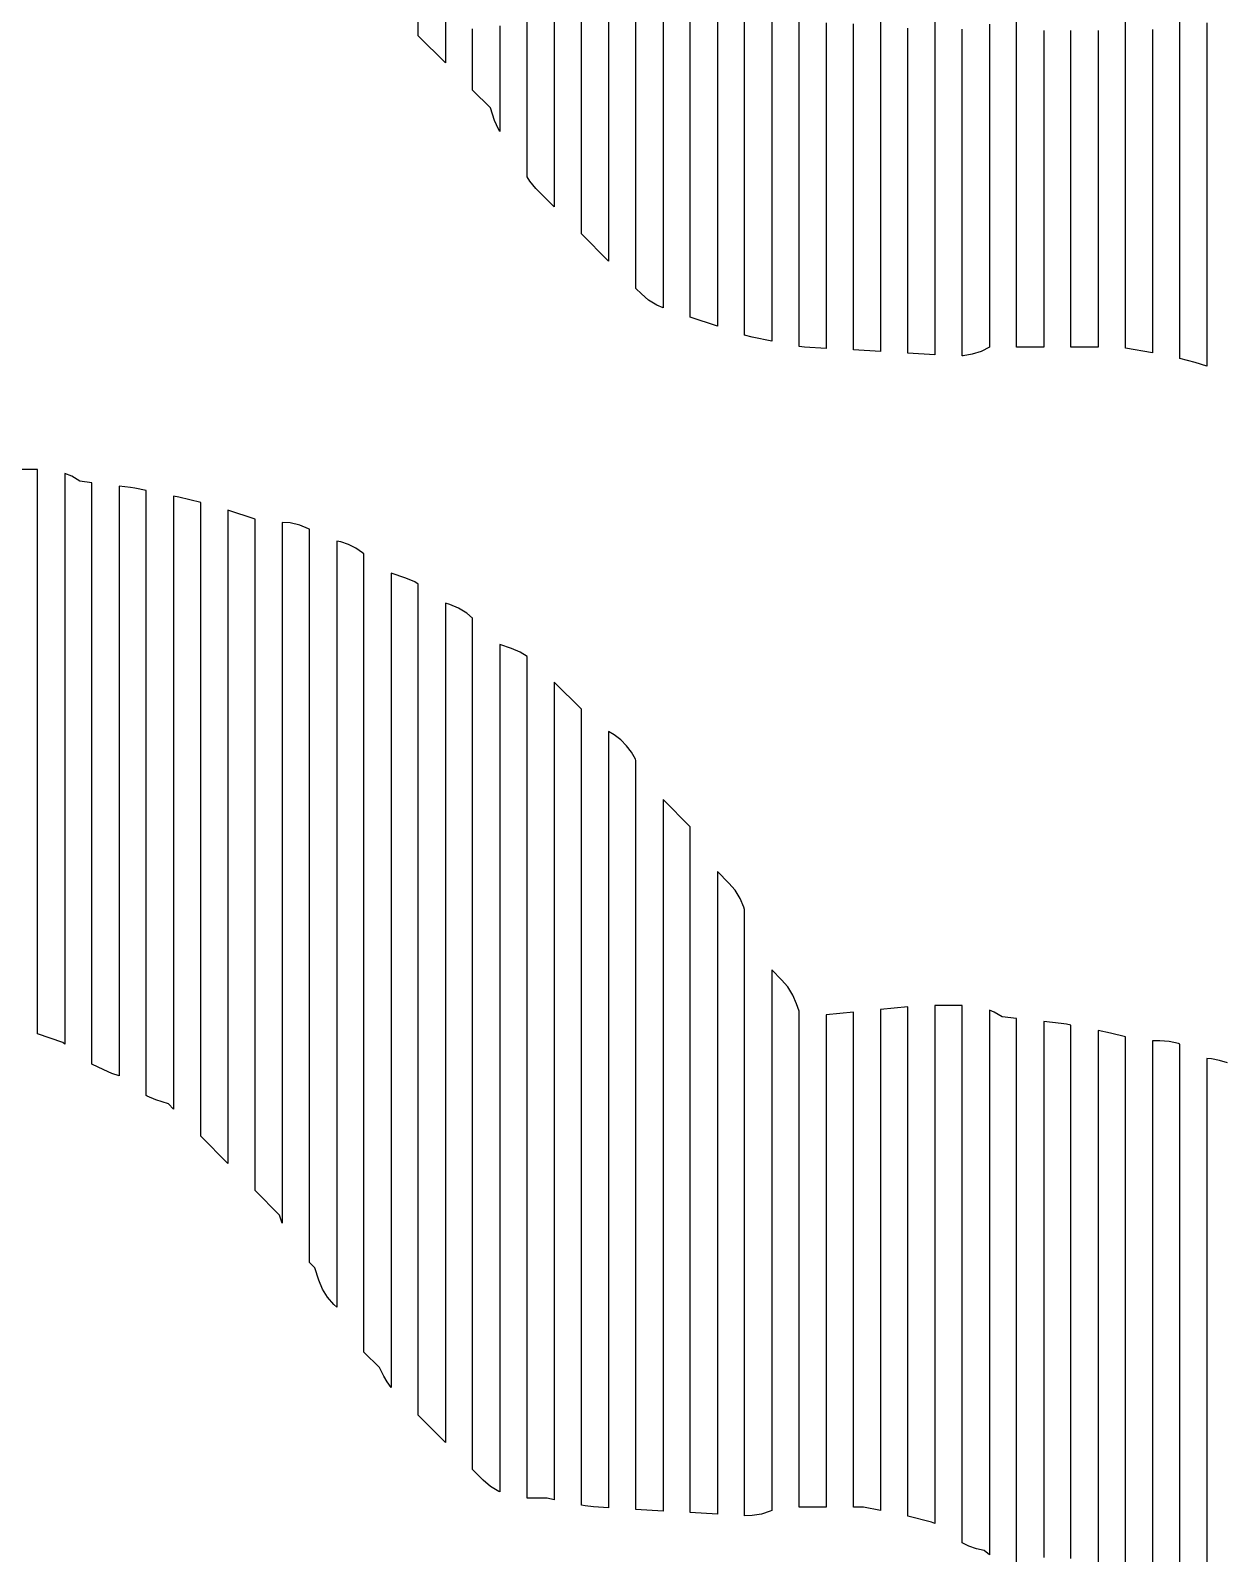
# Model space of a CAD drawing. Extents: x -6 to 1890, y -8 to 898.
# Drawn here: x 1104.5 to 1279.6, y 211.6 to 435.6 of the extents above; entities that cross this region are included whole.
import ezdxf

# ---------------------------------------------------------------- set-up
doc = ezdxf.new("R2010")
doc.units = 0
doc.layers.add('PECAS_2D', color=3, linetype='Continuous')

msp = doc.modelspace()

# ---------------------------------------------------------------- linework, layer by layer
at = {"layer": 'PECAS_2D'}
for points in [[(1181.578, 475.703), (1181.578, 429.098), (1181.578, 427.803), (1181.578, 426.509), (1181.578, 425.214), (1181.578, 423.92), (1181.578, 422.625), (1181.578, 421.33), (1181.578, 420.036), (1181.578, 418.741), (1181.578, 417.447), (1181.578, 409.679), (1178.888, 412.37), (1177.975, 413.435), (1177.578, 414.078), (1177.578, 424.362), (1177.578, 425.648), (1177.578, 426.934), (1177.578, 428.219), (1177.578, 429.505), (1177.578, 430.79), (1177.578, 432.076), (1177.578, 433.362), (1177.578, 478.357)], [(1189.578, 470.098), (1189.578, 417.17), (1189.578, 415.879), (1189.578, 413.297), (1189.578, 412.007), (1189.578, 410.716), (1189.578, 409.425), (1189.578, 408.134), (1189.578, 406.843), (1189.578, 401.679), (1185.578, 405.679), (1185.578, 412.125), (1185.578, 413.414), (1185.578, 414.704), (1185.578, 415.993), (1185.578, 417.282), (1185.578, 418.571), (1185.578, 419.861), (1185.578, 421.15), (1185.578, 422.439), (1185.578, 472.718)], [(1197.578, 463.041), (1197.578, 408.978), (1197.578, 407.691), (1197.578, 406.404), (1197.578, 405.117), (1197.578, 403.83), (1197.578, 402.542), (1197.578, 401.255), (1197.578, 394.819), (1196.664, 395.205), (1195.464, 395.946), (1194.399, 396.858), (1193.578, 397.679), (1193.578, 404.135), (1193.578, 405.426), (1193.578, 406.717), (1193.578, 408.008), (1193.578, 409.3), (1193.578, 411.882), (1193.578, 466.11)], [(1205.578, 455.398), (1205.578, 403.742), (1205.578, 402.451), (1205.578, 401.159), (1205.578, 399.868), (1205.578, 398.576), (1205.578, 397.285), (1205.578, 395.993), (1205.578, 392.119), (1201.578, 393.453), (1201.578, 397.33), (1201.578, 398.623), (1201.578, 399.915), (1201.578, 401.208), (1201.578, 402.5), (1201.578, 403.793), (1201.578, 405.085), (1201.578, 459.37)], [(1213.578, 444.55), (1213.578, 400.32), (1213.578, 399.019), (1213.578, 397.718), (1213.578, 396.417), (1213.578, 395.116), (1213.578, 393.815), (1213.578, 392.515), (1213.578, 389.913), (1210.682, 390.492), (1209.578, 390.786), (1209.578, 394.657), (1209.578, 395.947), (1209.578, 397.237), (1209.578, 398.527), (1209.578, 399.818), (1209.578, 407.559), (1209.578, 450.138)], [(1165.578, 437.279), (1165.578, 430.85), (1161.578, 434.85), (1161.578, 441.291)], [(1221.578, 436.728), (1221.578, 435.434), (1221.578, 434.14), (1221.578, 432.846), (1221.578, 397.909), (1221.578, 396.615), (1221.578, 395.321), (1221.578, 394.027), (1221.578, 392.733), (1221.578, 391.439), (1221.578, 388.851), (1218.396, 389.038), (1217.578, 389.144), (1217.578, 393.018), (1217.578, 394.31), (1217.578, 395.602), (1217.578, 396.893), (1217.578, 398.185), (1217.578, 400.768), (1217.578, 438.226)], [(1229.578, 437.728), (1229.578, 435.13), (1229.578, 432.533), (1229.578, 431.235), (1229.578, 429.936), (1229.578, 428.637), (1229.578, 427.339), (1229.578, 397.471), (1229.578, 396.172), (1229.578, 394.874), (1229.578, 393.575), (1229.578, 392.276), (1229.578, 388.38), (1225.578, 388.616), (1225.578, 391.208), (1225.578, 392.504), (1225.578, 393.801), (1225.578, 395.097), (1225.578, 396.393), (1225.578, 397.689), (1225.578, 427.503), (1225.578, 428.799), (1225.578, 430.095), (1225.578, 431.391), (1225.578, 432.687), (1225.578, 433.984), (1225.578, 435.28), (1225.578, 436.576)], [(1237.578, 438.103), (1237.578, 435.529), (1237.578, 434.242), (1237.578, 432.955), (1237.578, 431.668), (1237.578, 430.381), (1237.578, 429.094), (1237.578, 398.206), (1237.578, 396.919), (1237.578, 395.632), (1237.578, 394.345), (1237.578, 393.058), (1237.578, 391.771), (1237.578, 387.91), (1233.578, 388.145), (1233.578, 392.02), (1233.578, 393.312), (1233.578, 394.604), (1233.578, 395.896), (1233.578, 397.187), (1233.578, 406.23), (1233.578, 429.481), (1233.578, 430.773), (1233.578, 432.065), (1233.578, 433.356), (1233.578, 435.94)], [(1253.578, 435.625), (1253.578, 434.331), (1253.578, 433.036), (1253.578, 431.742), (1253.578, 399.379), (1253.578, 398.084), (1253.578, 396.79), (1253.578, 395.495), (1253.578, 394.201), (1253.578, 392.906), (1253.578, 389.023), (1249.578, 389.023), (1249.578, 392.899), (1249.578, 394.191), (1249.578, 395.483), (1249.578, 396.775), (1249.578, 398.067), (1249.578, 399.36), (1249.578, 430.371), (1249.578, 431.663), (1249.578, 432.955), (1249.578, 434.247), (1249.578, 435.539), (1249.578, 438.124)], [(1269.578, 435.784), (1269.578, 434.498), (1269.578, 433.212), (1269.578, 431.926), (1269.578, 430.641), (1269.578, 397.212), (1269.578, 395.926), (1269.578, 394.64), (1269.578, 393.354), (1269.578, 392.069), (1269.578, 388.211), (1265.578, 388.878), (1265.578, 391.472), (1265.578, 392.77), (1265.578, 394.067), (1265.578, 395.364), (1265.578, 396.661), (1265.578, 397.958), (1265.578, 399.256), (1265.578, 431.686), (1265.578, 432.983), (1265.578, 434.28), (1265.578, 435.577), (1265.578, 438.172)], [(1277.578, 436.719), (1277.578, 435.424), (1277.578, 434.129), (1277.578, 432.834), (1277.578, 431.539), (1277.578, 430.245), (1277.578, 396.576), (1277.578, 395.281), (1277.578, 393.986), (1277.578, 392.691), (1277.578, 391.396), (1277.578, 390.101), (1277.578, 386.216), (1275.844, 386.794), (1273.578, 387.36), (1273.578, 389.963), (1273.578, 391.264), (1273.578, 392.565), (1273.578, 393.866), (1273.578, 395.168), (1273.578, 396.469), (1273.578, 397.77), (1273.578, 430.3), (1273.578, 431.602), (1273.578, 432.903), (1273.578, 434.204), (1273.578, 435.505), (1273.578, 438.108)], [(1173.578, 436.309), (1173.578, 435.011), (1173.578, 433.714), (1173.578, 432.416), (1173.578, 431.118), (1173.578, 429.821), (1173.578, 420.738), (1173.356, 421.098), (1172.811, 422.39), (1172.198, 424.23), (1169.578, 426.85), (1169.578, 434.566), (1169.578, 435.852)], [(1245.578, 436.527), (1245.578, 435.243), (1245.578, 433.959), (1245.578, 432.675), (1245.578, 431.391), (1245.578, 430.107), (1245.578, 399.293), (1245.578, 398.009), (1245.578, 396.725), (1245.578, 395.441), (1245.578, 394.158), (1245.578, 392.874), (1245.578, 389.022), (1244.371, 388.416), (1243.071, 387.992), (1241.722, 387.767), (1241.578, 387.764), (1241.578, 391.661), (1241.578, 392.96), (1241.578, 394.259), (1241.578, 395.558), (1241.578, 396.857), (1241.578, 398.156), (1241.578, 430.63), (1241.578, 431.929), (1241.578, 433.228), (1241.578, 434.527), (1241.578, 435.826)], [(1261.578, 435.625), (1261.578, 434.331), (1261.578, 433.036), (1261.578, 431.742), (1261.578, 399.379), (1261.578, 398.084), (1261.578, 396.79), (1261.578, 395.495), (1261.578, 394.201), (1261.578, 392.906), (1261.578, 389.023), (1257.578, 389.023), (1257.578, 392.906), (1257.578, 394.201), (1257.578, 395.495), (1257.578, 396.79), (1257.578, 398.084), (1257.578, 399.379), (1257.578, 431.742), (1257.578, 433.036), (1257.578, 434.331), (1257.578, 435.625)], [(1249.578, 209.413), (1249.578, 214.63), (1249.578, 215.934), (1249.578, 217.238), (1249.578, 218.542), (1249.578, 219.846), (1249.578, 221.15), (1249.578, 222.454), (1249.578, 258.969), (1249.578, 260.273), (1249.578, 261.577), (1249.578, 262.881), (1249.578, 264.185), (1249.578, 265.489), (1249.578, 268.098), (1249.578, 269.402), (1249.578, 270.706), (1249.578, 272.01), (1249.578, 273.314), (1249.578, 274.618), (1249.578, 275.922), (1249.578, 277.226), (1249.578, 278.53), (1249.578, 279.834), (1249.578, 281.138), (1249.578, 282.443), (1249.578, 283.747), (1249.578, 285.051), (1249.578, 286.355), (1249.578, 290.267), (1247.462, 290.502), (1246.267, 291.219), (1245.578, 291.499), (1245.578, 286.329), (1245.578, 285.036), (1245.578, 283.744), (1245.578, 282.451), (1245.578, 281.159), (1245.578, 279.866), (1245.578, 278.573), (1245.578, 277.281), (1245.578, 275.988), (1245.578, 274.696), (1245.578, 273.403), (1245.578, 272.11), (1245.578, 270.818), (1245.578, 269.525), (1245.578, 268.233), (1245.578, 266.94), (1245.578, 265.647), (1245.578, 264.355), (1245.578, 263.062), (1245.578, 261.77), (1245.578, 260.477), (1245.578, 222.991), (1245.578, 221.699), (1245.578, 220.406), (1245.578, 219.113), (1245.578, 217.821), (1245.578, 216.528), (1245.578, 211.358), (1244.801, 212.025), (1243.662, 212.261), (1242.549, 212.646), (1241.578, 213.13), (1241.578, 218.314), (1241.578, 219.61), (1241.578, 220.906), (1241.578, 222.202), (1241.578, 223.498), (1241.578, 224.794), (1241.578, 261.079), (1241.578, 262.375), (1241.578, 263.67), (1241.578, 264.966), (1241.578, 266.262), (1241.578, 267.558), (1241.578, 268.854), (1241.578, 270.15), (1241.578, 271.446), (1241.578, 272.742), (1241.578, 274.038), (1241.578, 275.334), (1241.578, 276.629), (1241.578, 277.925), (1241.578, 279.221), (1241.578, 280.517), (1241.578, 281.813), (1241.578, 283.109), (1241.578, 284.405), (1241.578, 285.701), (1241.578, 292.18), (1237.578, 292.18), (1237.578, 285.724), (1237.578, 284.433), (1237.578, 283.142), (1237.578, 281.851), (1237.578, 280.559), (1237.578, 279.268), (1237.578, 277.977), (1237.578, 276.686), (1237.578, 275.394), (1237.578, 274.103), (1237.578, 272.812), (1237.578, 271.521), (1237.578, 267.647), (1237.578, 266.356), (1237.578, 265.065), (1237.578, 263.773), (1237.578, 262.482), (1237.578, 226.328), (1237.578, 225.037), (1237.578, 223.746), (1237.578, 222.455), (1237.578, 221.163), (1237.578, 219.872), (1237.578, 215.998), (1237.066, 216.169), (1233.578, 217.041), (1233.578, 219.626), (1233.578, 220.919), (1233.578, 222.211), (1233.578, 223.504), (1233.578, 224.797), (1233.578, 226.089), (1233.578, 227.382), (1233.578, 262.281), (1233.578, 263.574), (1233.578, 264.866), (1233.578, 266.159), (1233.578, 267.451), (1233.578, 268.744), (1233.578, 270.036), (1233.578, 271.329), (1233.578, 272.622), (1233.578, 273.914), (1233.578, 275.207), (1233.578, 276.499), (1233.578, 277.792), (1233.578, 279.084), (1233.578, 280.377), (1233.578, 281.669), (1233.578, 282.962), (1233.578, 284.255), (1233.578, 285.547), (1233.578, 292.01), (1229.578, 291.61), (1229.578, 286.437), (1229.578, 285.144), (1229.578, 283.851), (1229.578, 282.558), (1229.578, 281.264), (1229.578, 279.971), (1229.578, 278.678), (1229.578, 277.385), (1229.578, 276.092), (1229.578, 274.798), (1229.578, 273.505), (1229.578, 272.212), (1229.578, 270.919), (1229.578, 269.626), (1229.578, 268.332), (1229.578, 267.039), (1229.578, 265.746), (1229.578, 264.453), (1229.578, 263.16), (1229.578, 261.867), (1229.578, 226.95), (1229.578, 225.657), (1229.578, 224.364), (1229.578, 223.071), (1229.578, 221.777), (1229.578, 220.484), (1229.578, 217.898), (1227.077, 218.398), (1225.578, 218.398), (1225.578, 222.299), (1225.578, 223.599), (1225.578, 224.899), (1225.578, 226.199), (1225.578, 227.5), (1225.578, 262.605), (1225.578, 263.906), (1225.578, 265.206), (1225.578, 266.506), (1225.578, 267.806), (1225.578, 269.106), (1225.578, 270.407), (1225.578, 271.707), (1225.578, 273.007), (1225.578, 274.307), (1225.578, 275.607), (1225.578, 278.208), (1225.578, 279.508), (1225.578, 280.808), (1225.578, 282.109), (1225.578, 283.409), (1225.578, 284.709), (1225.578, 291.21), (1221.578, 290.805), (1221.578, 284.34), (1221.578, 283.047), (1221.578, 281.754), (1221.578, 280.461), (1221.578, 279.168), (1221.578, 277.875), (1221.578, 276.582), (1221.578, 275.289), (1221.578, 273.996), (1221.578, 272.703), (1221.578, 271.41), (1221.578, 270.117), (1221.578, 268.824), (1221.578, 267.531), (1221.578, 266.238), (1221.578, 264.945), (1221.578, 263.652), (1221.578, 262.359), (1221.578, 227.449), (1221.578, 226.156), (1221.578, 224.863), (1221.578, 223.57), (1221.578, 222.277), (1221.578, 218.398), (1217.578, 218.398), (1217.578, 222.306), (1217.578, 223.609), (1217.578, 224.912), (1217.578, 226.215), (1217.578, 227.517), (1217.578, 262.693), (1217.578, 263.995), (1217.578, 265.298), (1217.578, 266.601), (1217.578, 267.904), (1217.578, 269.206), (1217.578, 270.509), (1217.578, 271.812), (1217.578, 273.115), (1217.578, 274.418), (1217.578, 275.72), (1217.578, 277.023), (1217.578, 278.326), (1217.578, 279.629), (1217.578, 280.931), (1217.578, 282.234), (1217.578, 283.537), (1217.578, 291.354), (1217.222, 292.421), (1216.678, 293.713), (1215.936, 294.913), (1215.024, 295.978), (1213.578, 297.424), (1213.578, 284.388), (1213.578, 283.085), (1213.578, 281.781), (1213.578, 280.478), (1213.578, 279.174), (1213.578, 277.87), (1213.578, 276.567), (1213.578, 275.263), (1213.578, 273.96), (1213.578, 272.656), (1213.578, 271.353), (1213.578, 270.049), (1213.578, 268.746), (1213.578, 267.442), (1213.578, 266.138), (1213.578, 264.835), (1213.578, 263.531), (1213.578, 262.228), (1213.578, 228.335), (1213.578, 227.032), (1213.578, 225.728), (1213.578, 224.425), (1213.578, 223.121), (1213.578, 221.817), (1213.578, 217.907), (1213.348, 217.791), (1212.048, 217.367), (1210.699, 217.142), (1209.578, 217.125), (1209.578, 221.002), (1209.578, 222.295), (1209.578, 223.587), (1209.578, 224.88), (1209.578, 226.172), (1209.578, 227.464), (1209.578, 262.361), (1209.578, 263.654), (1209.578, 264.946), (1209.578, 266.239), (1209.578, 267.531), (1209.578, 268.824), (1209.578, 270.116), (1209.578, 271.409), (1209.578, 272.701), (1209.578, 275.286), (1209.578, 276.578), (1209.578, 277.871), (1209.578, 279.163), (1209.578, 280.456), (1209.578, 281.748), (1209.578, 283.041), (1209.578, 285.626), (1209.578, 288.211), (1209.578, 290.796), (1209.578, 292.088), (1209.578, 293.381), (1209.578, 306.305), (1209.467, 306.64), (1208.922, 307.932), (1208.18, 309.132), (1207.268, 310.197), (1205.578, 311.887), (1205.578, 301.526), (1205.578, 300.231), (1205.578, 297.641), (1205.578, 295.05), (1205.578, 292.46), (1205.578, 289.87), (1205.578, 287.28), (1205.578, 284.689), (1205.578, 280.804), (1205.578, 279.509), (1205.578, 278.214), (1205.578, 276.919), (1205.578, 275.623), (1205.578, 274.328), (1205.578, 273.033), (1205.578, 271.738), (1205.578, 269.148), (1205.578, 267.853), (1205.578, 266.558), (1205.578, 265.262), (1205.578, 263.967), (1205.578, 262.672), (1205.578, 261.377), (1205.578, 227.704), (1205.578, 226.409), (1205.578, 225.114), (1205.578, 223.818), (1205.578, 222.523), (1205.578, 221.228), (1205.578, 217.343), (1201.578, 217.578), (1201.578, 221.459), (1201.578, 222.752), (1201.578, 224.046), (1201.578, 225.339), (1201.578, 226.633), (1201.578, 260.264), (1201.578, 261.558), (1201.578, 262.851), (1201.578, 264.145), (1201.578, 265.438), (1201.578, 266.732), (1201.578, 268.025), (1201.578, 269.319), (1201.578, 270.612), (1201.578, 271.906), (1201.578, 273.199), (1201.578, 274.493), (1201.578, 278.373), (1201.578, 280.96), (1201.578, 283.547), (1201.578, 286.134), (1201.578, 288.721), (1201.578, 291.308), (1201.578, 293.895), (1201.578, 296.482), (1201.578, 299.069), (1201.578, 301.656), (1201.578, 304.243), (1201.578, 306.831), (1201.578, 308.124), (1201.578, 318.472), (1197.578, 322.472), (1197.578, 313.428), (1197.578, 310.843), (1197.578, 308.259), (1197.578, 305.675), (1197.578, 303.091), (1197.578, 300.507), (1197.578, 297.923), (1197.578, 295.338), (1197.578, 292.754), (1197.578, 288.878), (1197.578, 286.294), (1197.578, 283.71), (1197.578, 281.125), (1197.578, 278.541), (1197.578, 275.957), (1197.578, 273.373), (1197.578, 269.497), (1197.578, 268.205), (1197.578, 266.913), (1197.578, 265.62), (1197.578, 264.328), (1197.578, 263.036), (1197.578, 261.744), (1197.578, 260.452), (1197.578, 226.858), (1197.578, 225.566), (1197.578, 224.274), (1197.578, 222.982), (1197.578, 221.69), (1197.578, 220.398), (1197.578, 217.813), (1193.578, 218.049), (1193.578, 220.642), (1193.578, 221.938), (1193.578, 223.235), (1193.578, 224.531), (1193.578, 225.828), (1193.578, 227.124), (1193.578, 260.832), (1193.578, 262.129), (1193.578, 263.425), (1193.578, 264.722), (1193.578, 266.018), (1193.578, 267.315), (1193.578, 268.611), (1193.578, 269.908), (1193.578, 271.204), (1193.578, 273.797), (1193.578, 276.39), (1193.578, 278.983), (1193.578, 281.576), (1193.578, 284.169), (1193.578, 286.762), (1193.578, 289.355), (1193.578, 291.948), (1193.578, 294.541), (1193.578, 297.134), (1193.578, 301.023), (1193.578, 303.616), (1193.578, 306.209), (1193.578, 308.802), (1193.578, 311.395), (1193.578, 313.988), (1193.578, 316.581), (1193.578, 317.877), (1193.578, 319.174), (1193.578, 328.249), (1193.513, 328.408), (1192.924, 329.446), (1192.197, 330.406), (1191.349, 331.262), (1190.405, 331.992), (1189.578, 332.474), (1189.578, 323.391), (1189.578, 322.094), (1189.578, 319.498), (1189.578, 316.903), (1189.578, 314.308), (1189.578, 311.713), (1189.578, 309.117), (1189.578, 306.522), (1189.578, 303.927), (1189.578, 301.332), (1189.578, 298.736), (1189.578, 296.141), (1189.578, 293.546), (1189.578, 290.951), (1189.578, 288.355), (1189.578, 285.76), (1189.578, 281.867), (1189.578, 279.272), (1189.578, 277.974), (1189.578, 276.677), (1189.578, 275.379), (1189.578, 274.082), (1189.578, 272.784), (1189.578, 271.486), (1189.578, 270.189), (1189.578, 268.891), (1189.578, 227.367), (1189.578, 226.07), (1189.578, 224.772), (1189.578, 223.474), (1189.578, 222.177), (1189.578, 220.879), (1189.578, 218.284), (1187.373, 218.414), (1186.123, 218.575), (1185.578, 218.684), (1185.578, 222.586), (1185.578, 223.887), (1185.578, 225.188), (1185.578, 226.489), (1185.578, 227.79), (1185.578, 275.923), (1185.578, 277.224), (1185.578, 278.525), (1185.578, 279.826), (1185.578, 281.127), (1185.578, 282.428), (1185.578, 283.729), (1185.578, 285.03), (1185.578, 287.631), (1185.578, 290.233), (1185.578, 292.835), (1185.578, 295.437), (1185.578, 298.039), (1185.578, 300.64), (1185.578, 303.242), (1185.578, 305.844), (1185.578, 308.446), (1185.578, 311.048), (1185.578, 313.649), (1185.578, 316.251), (1185.578, 318.853), (1185.578, 321.455), (1185.578, 324.057), (1185.578, 326.658), (1185.578, 327.959), (1185.578, 335.765), (1181.578, 339.765), (1181.578, 332.005), (1181.578, 330.711), (1181.578, 328.125), (1181.578, 325.538), (1181.578, 322.951), (1181.578, 320.365), (1181.578, 317.778), (1181.578, 315.191), (1181.578, 312.604), (1181.578, 310.018), (1181.578, 307.431), (1181.578, 304.844), (1181.578, 300.964), (1181.578, 298.378), (1181.578, 295.791), (1181.578, 293.204), (1181.578, 290.618), (1181.578, 289.324), (1181.578, 288.031), (1181.578, 286.738), (1181.578, 285.444), (1181.578, 284.151), (1181.578, 282.858), (1181.578, 229.83), (1181.578, 228.537), (1181.578, 227.244), (1181.578, 225.95), (1181.578, 224.657), (1181.578, 223.364), (1181.578, 222.07), (1181.578, 219.484), (1180.543, 219.691), (1177.578, 219.691), (1177.578, 223.561), (1177.578, 224.851), (1177.578, 226.141), (1177.578, 227.431), (1177.578, 228.721), (1177.578, 230.011), (1177.578, 251.943), (1177.578, 290.646), (1177.578, 291.936), (1177.578, 293.226), (1177.578, 294.516), (1177.578, 295.807), (1177.578, 298.387), (1177.578, 300.967), (1177.578, 304.837), (1177.578, 307.417), (1177.578, 309.998), (1177.578, 312.578), (1177.578, 315.158), (1177.578, 317.738), (1177.578, 320.318), (1177.578, 322.899), (1177.578, 325.479), (1177.578, 328.059), (1177.578, 330.639), (1177.578, 333.219), (1177.578, 334.509), (1177.578, 335.8), (1177.578, 343.54), (1176.566, 344.166), (1175.274, 344.71), (1173.578, 345.276), (1173.578, 338.783), (1173.578, 337.485), (1173.578, 334.888), (1173.578, 332.291), (1173.578, 329.694), (1173.578, 327.097), (1173.578, 324.5), (1173.578, 321.903), (1173.578, 319.306), (1173.578, 316.71), (1173.578, 312.814), (1173.578, 310.217), (1173.578, 307.62), (1173.578, 303.725), (1173.578, 301.128), (1173.578, 299.83), (1173.578, 298.531), (1173.578, 297.233), (1173.578, 295.934), (1173.578, 234.907), (1173.578, 233.609), (1173.578, 232.31), (1173.578, 231.012), (1173.578, 229.713), (1173.578, 228.415), (1173.578, 227.116), (1173.578, 220.624), (1173.427, 220.687), (1172.203, 221.439), (1171.132, 222.356), (1169.578, 223.91), (1169.578, 229.074), (1169.578, 230.366), (1169.578, 231.657), (1169.578, 232.948), (1169.578, 234.239), (1169.578, 235.53), (1169.578, 236.821), (1169.578, 300.087), (1169.578, 301.378), (1169.578, 302.669), (1169.578, 303.96), (1169.578, 305.251), (1169.578, 307.834), (1169.578, 310.416), (1169.578, 314.289), (1169.578, 316.872), (1169.578, 319.454), (1169.578, 322.036), (1169.578, 324.619), (1169.578, 327.201), (1169.578, 329.783), (1169.578, 332.365), (1169.578, 334.948), (1169.578, 337.53), (1169.578, 340.112), (1169.578, 341.403), (1169.578, 342.694), (1169.578, 349.15), (1168.718, 349.887), (1167.518, 350.629), (1166.225, 351.173), (1165.578, 351.389), (1165.578, 344.89), (1165.578, 343.59), (1165.578, 340.991), (1165.578, 338.391), (1165.578, 335.792), (1165.578, 333.192), (1165.578, 330.593), (1165.578, 327.993), (1165.578, 325.394), (1165.578, 322.794), (1165.578, 320.194), (1165.578, 317.595), (1165.578, 314.995), (1165.578, 312.396), (1165.578, 309.796), (1165.578, 308.496), (1165.578, 307.197), (1165.578, 305.897), (1165.578, 304.597), (1165.578, 242.207), (1165.578, 240.908), (1165.578, 239.608), (1165.578, 238.308), (1165.578, 237.008), (1165.578, 235.709), (1165.578, 234.409), (1165.578, 233.109), (1165.578, 227.91), (1161.578, 231.91), (1161.578, 237.113), (1161.578, 238.414), (1161.578, 239.715), (1161.578, 241.015), (1161.578, 242.316), (1161.578, 243.617), (1161.578, 244.918), (1161.578, 246.218), (1161.578, 247.519), (1161.578, 248.82), (1161.578, 307.355), (1161.578, 308.656), (1161.578, 309.957), (1161.578, 311.257), (1161.578, 312.558), (1161.578, 315.16), (1161.578, 317.761), (1161.578, 320.363), (1161.578, 322.964), (1161.578, 325.566), (1161.578, 328.168), (1161.578, 330.769), (1161.578, 333.371), (1161.578, 335.972), (1161.578, 338.574), (1161.578, 341.175), (1161.578, 343.777), (1161.578, 346.378), (1161.578, 347.679), (1161.578, 354.183), (1161.055, 354.507), (1159.762, 355.051), (1157.578, 355.779), (1157.578, 349.339), (1157.578, 348.05), (1157.578, 345.474), (1157.578, 342.898), (1157.578, 340.321), (1157.578, 337.745), (1157.578, 335.169), (1157.578, 332.593), (1157.578, 330.016), (1157.578, 327.44), (1157.578, 324.864), (1157.578, 322.287), (1157.578, 319.711), (1157.578, 315.847), (1157.578, 314.558), (1157.578, 313.27), (1157.578, 311.982), (1157.578, 310.694), (1157.578, 255.303), (1157.578, 254.015), (1157.578, 252.727), (1157.578, 251.439), (1157.578, 250.151), (1157.578, 248.863), (1157.578, 247.574), (1157.578, 246.286), (1157.578, 244.998), (1157.578, 243.71), (1157.578, 235.981), (1156.983, 236.8), (1156.501, 237.647), (1155.869, 238.911), (1153.578, 241.202), (1153.578, 250.236), (1153.578, 251.526), (1153.578, 252.816), (1153.578, 254.107), (1153.578, 255.397), (1153.578, 256.688), (1153.578, 257.978), (1153.578, 259.269), (1153.578, 260.559), (1153.578, 261.849), (1153.578, 313.467), (1153.578, 314.757), (1153.578, 316.048), (1153.578, 317.338), (1153.578, 318.629), (1153.578, 319.919), (1153.578, 322.5), (1153.578, 326.371), (1153.578, 328.952), (1153.578, 331.533), (1153.578, 334.114), (1153.578, 336.695), (1153.578, 339.276), (1153.578, 341.857), (1153.578, 344.438), (1153.578, 347.018), (1153.578, 349.599), (1153.578, 350.89), (1153.578, 352.18), (1153.578, 358.632), (1153.39, 358.798), (1152.398, 359.463), (1151.319, 359.996), (1150.178, 360.382), (1149.578, 360.5), (1149.578, 354.023), (1149.578, 352.727), (1149.578, 350.136), (1149.578, 347.545), (1149.578, 344.954), (1149.578, 342.363), (1149.578, 339.772), (1149.578, 337.181), (1149.578, 334.589), (1149.578, 331.998), (1149.578, 329.407), (1149.578, 326.816), (1149.578, 324.225), (1149.578, 322.93), (1149.578, 321.634), (1149.578, 320.338), (1149.578, 319.043), (1149.578, 317.747), (1149.578, 316.452), (1149.578, 267.221), (1149.578, 264.63), (1149.578, 263.334), (1149.578, 262.039), (1149.578, 260.743), (1149.578, 259.448), (1149.578, 258.152), (1149.578, 256.857), (1149.578, 247.788), (1149.157, 248.208), (1148.245, 249.273), (1147.504, 250.473), (1146.959, 251.765), (1146.346, 253.605), (1145.578, 254.373), (1145.578, 262.17), (1145.578, 263.469), (1145.578, 264.769), (1145.578, 266.069), (1145.578, 267.368), (1145.578, 268.668), (1145.578, 269.967), (1145.578, 271.267), (1145.578, 272.566), (1145.578, 319.349), (1145.578, 320.648), (1145.578, 321.948), (1145.578, 323.247), (1145.578, 324.547), (1145.578, 327.146), (1145.578, 329.745), (1145.578, 332.344), (1145.578, 334.943), (1145.578, 337.542), (1145.578, 340.141), (1145.578, 342.74), (1145.578, 345.339), (1145.578, 347.938), (1145.578, 350.537), (1145.578, 353.136), (1145.578, 354.436), (1145.578, 355.735), (1145.578, 362.233), (1145.451, 362.309), (1144.134, 362.845), (1142.758, 363.168), (1141.578, 363.258), (1141.578, 356.814), (1141.578, 355.525), (1141.578, 352.948), (1141.578, 350.37), (1141.578, 347.792), (1141.578, 345.215), (1141.578, 342.637), (1141.578, 340.06), (1141.578, 337.482), (1141.578, 334.904), (1141.578, 332.327), (1141.578, 329.749), (1141.578, 327.171), (1141.578, 325.883), (1141.578, 324.594), (1141.578, 323.305), (1141.578, 322.016), (1141.578, 275.619), (1141.578, 274.33), (1141.578, 273.041), (1141.578, 271.752), (1141.578, 270.464), (1141.578, 269.175), (1141.578, 267.886), (1141.578, 260.153), (1141.175, 261.361), (1137.578, 264.958), (1137.578, 271.457), (1137.578, 272.757), (1137.578, 274.056), (1137.578, 275.356), (1137.578, 276.656), (1137.578, 277.956), (1137.578, 279.255), (1137.578, 324.746), (1137.578, 326.046), (1137.578, 327.346), (1137.578, 328.646), (1137.578, 331.245), (1137.578, 333.845), (1137.578, 336.444), (1137.578, 339.043), (1137.578, 341.643), (1137.578, 344.242), (1137.578, 346.842), (1137.578, 349.441), (1137.578, 352.041), (1137.578, 354.64), (1137.578, 357.24), (1137.578, 358.54), (1137.578, 363.739), (1133.578, 365.072), (1133.578, 359.877), (1133.578, 358.578), (1133.578, 355.98), (1133.578, 353.382), (1133.578, 350.785), (1133.578, 348.187), (1133.578, 345.589), (1133.578, 342.992), (1133.578, 340.394), (1133.578, 337.796), (1133.578, 335.199), (1133.578, 332.601), (1133.578, 331.302), (1133.578, 330.003), (1133.578, 328.705), (1133.578, 327.406), (1133.578, 326.107), (1133.578, 281.946), (1133.578, 280.648), (1133.578, 279.349), (1133.578, 278.05), (1133.578, 276.751), (1133.578, 275.452), (1133.578, 268.958), (1129.578, 272.958), (1129.578, 278.137), (1129.578, 279.432), (1129.578, 280.727), (1129.578, 282.021), (1129.578, 283.316), (1129.578, 284.611), (1129.578, 285.906), (1129.578, 328.632), (1129.578, 329.927), (1129.578, 331.222), (1129.578, 332.516), (1129.578, 335.106), (1129.578, 337.695), (1129.578, 340.285), (1129.578, 342.874), (1129.578, 345.464), (1129.578, 348.053), (1129.578, 350.643), (1129.578, 353.232), (1129.578, 355.822), (1129.578, 358.411), (1129.578, 359.706), (1129.578, 361.001), (1129.578, 366.18), (1126.354, 366.975), (1125.578, 367.13), (1125.578, 361.977), (1125.578, 360.689), (1125.578, 358.113), (1125.578, 355.537), (1125.578, 352.96), (1125.578, 350.384), (1125.578, 347.808), (1125.578, 345.231), (1125.578, 342.655), (1125.578, 340.079), (1125.578, 337.502), (1125.578, 334.926), (1125.578, 333.638), (1125.578, 332.35), (1125.578, 331.061), (1125.578, 329.773), (1125.578, 288.552), (1125.578, 287.263), (1125.578, 285.975), (1125.578, 284.687), (1125.578, 283.399), (1125.578, 282.111), (1125.578, 280.823), (1125.578, 276.958), (1124.824, 277.712), (1122.984, 278.325), (1121.692, 278.87), (1121.578, 278.94), (1121.578, 284.099), (1121.578, 285.389), (1121.578, 286.679), (1121.578, 287.968), (1121.578, 289.258), (1121.578, 290.548), (1121.578, 291.837), (1121.578, 330.529), (1121.578, 331.818), (1121.578, 333.108), (1121.578, 334.398), (1121.578, 335.687), (1121.578, 338.267), (1121.578, 340.846), (1121.578, 343.426), (1121.578, 346.005), (1121.578, 348.585), (1121.578, 351.164), (1121.578, 353.743), (1121.578, 356.323), (1121.578, 358.902), (1121.578, 361.482), (1121.578, 362.771), (1121.578, 367.93), (1119.891, 368.268), (1119.235, 368.374), (1117.578, 368.581), (1117.578, 363.403), (1117.578, 362.109), (1117.578, 359.52), (1117.578, 356.931), (1117.578, 354.342), (1117.578, 351.753), (1117.578, 349.164), (1117.578, 346.575), (1117.578, 343.986), (1117.578, 341.397), (1117.578, 338.808), (1117.578, 336.219), (1117.578, 334.925), (1117.578, 333.63), (1117.578, 332.336), (1117.578, 294.796), (1117.578, 293.501), (1117.578, 292.207), (1117.578, 290.912), (1117.578, 289.618), (1117.578, 288.323), (1117.578, 287.029), (1117.578, 281.851), (1116.521, 282.203), (1115.329, 282.697), (1113.578, 283.572), (1113.578, 288.755), (1113.578, 290.05), (1113.578, 291.346), (1113.578, 292.641), (1113.578, 293.937), (1113.578, 295.233), (1113.578, 332.805), (1113.578, 334.1), (1113.578, 335.396), (1113.578, 336.691), (1113.578, 337.987), (1113.578, 340.578), (1113.578, 343.169), (1113.578, 345.761), (1113.578, 348.352), (1113.578, 350.943), (1113.578, 353.534), (1113.578, 356.125), (1113.578, 358.716), (1113.578, 361.308), (1113.578, 362.603), (1113.578, 363.899), (1113.578, 369.081), (1111.807, 369.303), (1110.6, 370.04), (1109.578, 370.462), (1109.578, 365.295), (1109.578, 364.003), (1109.578, 361.42), (1109.578, 358.836), (1109.578, 356.252), (1109.578, 353.669), (1109.578, 351.085), (1109.578, 348.502), (1109.578, 345.918), (1109.578, 343.334), (1109.578, 340.751), (1109.578, 339.459), (1109.578, 338.167), (1109.578, 336.875), (1109.578, 335.584), (1109.578, 334.292), (1109.578, 296.829), (1109.578, 295.538), (1109.578, 294.246), (1109.578, 292.954), (1109.578, 291.662), (1109.578, 290.37), (1109.578, 286.495), (1109.313, 286.76), (1105.578, 288.005), (1105.578, 290.6), (1105.578, 291.897), (1105.578, 293.194), (1105.578, 294.491), (1105.578, 295.789), (1105.578, 297.086), (1105.578, 298.383), (1105.578, 336.004), (1105.578, 337.301), (1105.578, 338.598), (1105.578, 339.895), (1105.578, 341.193), (1105.578, 343.787), (1105.578, 346.382), (1105.578, 348.976), (1105.578, 351.571), (1105.578, 354.165), (1105.578, 356.76), (1105.578, 359.354), (1105.578, 361.949), (1105.578, 363.246), (1105.578, 364.543), (1105.578, 371.029), (1101.578, 371.029)], [(1257.578, 210.835), (1257.578, 212.121), (1257.578, 213.407), (1257.578, 214.693), (1257.578, 215.979), (1257.578, 257.133), (1257.578, 258.419), (1257.578, 259.705), (1257.578, 260.991), (1257.578, 263.563), (1257.578, 267.421), (1257.578, 268.707), (1257.578, 269.994), (1257.578, 271.28), (1257.578, 272.566), (1257.578, 273.852), (1257.578, 275.138), (1257.578, 276.424), (1257.578, 277.71), (1257.578, 278.996), (1257.578, 280.282), (1257.578, 281.568), (1257.578, 282.854), (1257.578, 284.14), (1257.578, 289.284), (1256.908, 289.418), (1256.128, 289.539), (1253.578, 289.823), (1253.578, 284.654), (1253.578, 283.362), (1253.578, 282.07), (1253.578, 280.778), (1253.578, 279.486), (1253.578, 278.193), (1253.578, 276.901), (1253.578, 275.609), (1253.578, 274.317), (1253.578, 273.025), (1253.578, 271.733), (1253.578, 270.44), (1253.578, 269.148), (1253.578, 267.856), (1253.578, 265.272), (1253.578, 262.688), (1253.578, 261.395), (1253.578, 260.103), (1253.578, 258.811), (1253.578, 218.754), (1253.578, 217.462), (1253.578, 216.17), (1253.578, 214.878), (1253.578, 213.586), (1253.578, 212.294), (1253.578, 211.002)], [(1265.578, 208.156), (1265.578, 252.428), (1265.578, 253.73), (1265.578, 255.032), (1265.578, 256.334), (1265.578, 257.636), (1265.578, 260.24), (1265.578, 262.845), (1265.578, 265.449), (1265.578, 268.053), (1265.578, 270.657), (1265.578, 271.959), (1265.578, 273.261), (1265.578, 274.563), (1265.578, 275.866), (1265.578, 277.168), (1265.578, 278.47), (1265.578, 279.772), (1265.578, 281.074), (1265.578, 282.376), (1265.578, 287.585), (1263.371, 288.126), (1261.578, 288.484), (1261.578, 283.304), (1261.578, 282.009), (1261.578, 280.714), (1261.578, 279.419), (1261.578, 278.124), (1261.578, 276.829), (1261.578, 275.534), (1261.578, 274.239), (1261.578, 272.944), (1261.578, 271.649), (1261.578, 270.354), (1261.578, 269.059), (1261.578, 266.469), (1261.578, 263.879), (1261.578, 261.289), (1261.578, 259.994), (1261.578, 258.699), (1261.578, 257.404), (1261.578, 256.109), (1261.578, 254.814), (1261.578, 212.078), (1261.578, 209.488)], [(1273.578, 200.151), (1273.578, 247.84), (1273.578, 249.129), (1273.578, 250.418), (1273.578, 251.707), (1273.578, 252.995), (1273.578, 255.573), (1273.578, 258.151), (1273.578, 260.729), (1273.578, 264.595), (1273.578, 267.173), (1273.578, 269.751), (1273.578, 271.04), (1273.578, 272.329), (1273.578, 273.618), (1273.578, 274.907), (1273.578, 276.195), (1273.578, 277.484), (1273.578, 278.773), (1273.578, 280.062), (1273.578, 286.507), (1273.395, 286.581), (1272.019, 286.904), (1270.635, 287.01), (1269.578, 287.01), (1269.578, 281.83), (1269.578, 280.535), (1269.578, 279.24), (1269.578, 277.944), (1269.578, 275.354), (1269.578, 274.059), (1269.578, 272.764), (1269.578, 271.469), (1269.578, 270.174), (1269.578, 268.879), (1269.578, 266.289), (1269.578, 263.699), (1269.578, 261.109), (1269.578, 258.519), (1269.578, 255.929), (1269.578, 254.634), (1269.578, 253.338), (1269.578, 252.043), (1269.578, 250.748), (1269.578, 205.422)], [(1280.58, 283.732), (1279.439, 284.118), (1278.268, 284.349), (1277.578, 284.394), (1277.578, 277.903), (1277.578, 276.605), (1277.578, 275.307), (1277.578, 274.009), (1277.578, 272.711), (1277.578, 271.413), (1277.578, 270.115), (1277.578, 267.519), (1277.578, 264.923), (1277.578, 262.327), (1277.578, 259.731), (1277.578, 257.135), (1277.578, 254.539), (1277.578, 251.943), (1277.578, 250.645), (1277.578, 249.347), (1277.578, 248.049), (1277.578, 246.751), (1277.578, 245.453), (1277.578, 192.234)]]:
    msp.add_lwpolyline(points, dxfattribs=at)

doc.saveas('drawing.dxf')
